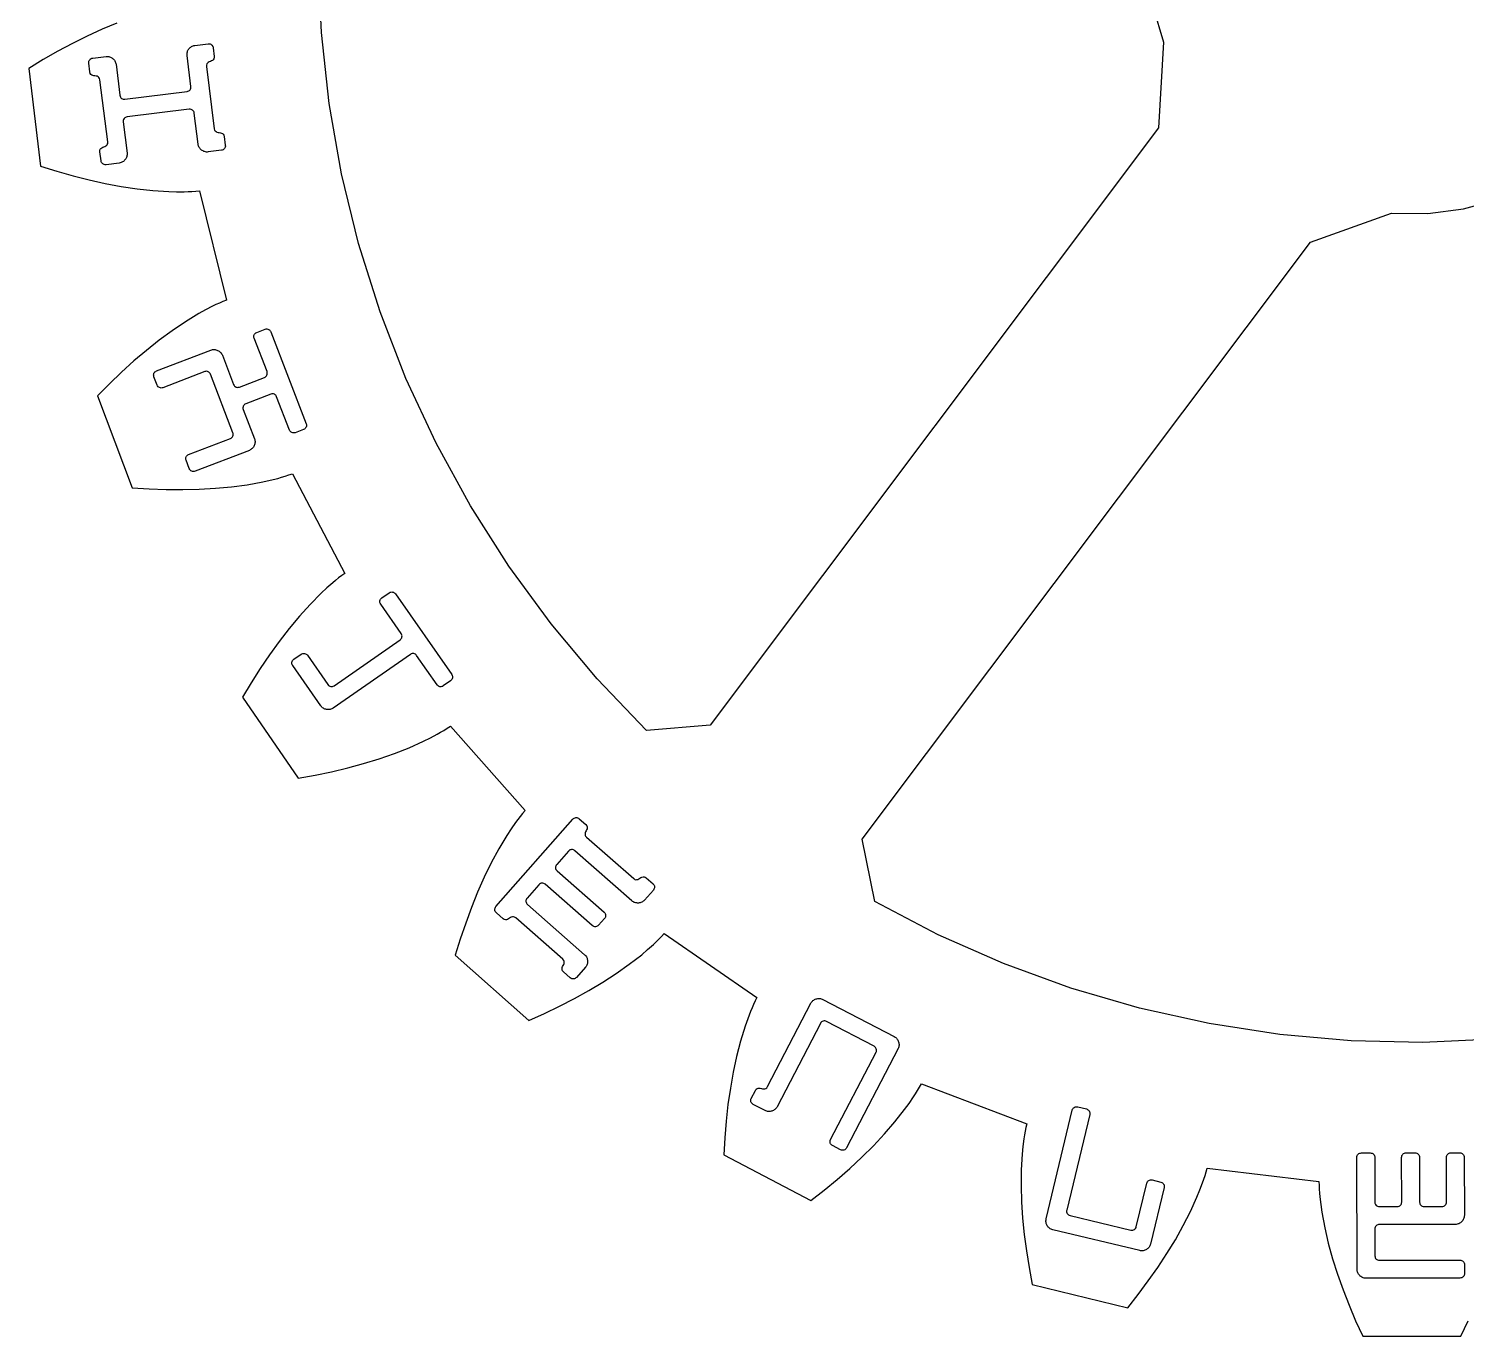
# Model space of a CAD drawing. Extents: x 6 to 255, y 30 to 363.
# Drawn here: x 5.64 to 48.81, y 112.88 to 152.15 of the extents above; entities that cross this region are included whole.
import ezdxf

# ---------------------------------------------------------------- set-up
doc = ezdxf.new("R2010")
doc.units = 0
doc.layers.add('Cut', color=7, linetype='CONTINUOUS')
doc.layers.add('Engrave', color=7, linetype='CONTINUOUS')

msp = doc.modelspace()

# ---------------------------------------------------------------- linework, layer by layer
at = {"layer": 'Cut', "color": 7}
for p, q in [((14.434179, 152.041339), (14.341346, 154.18732)), ((39.413091, 152.79256), (39.721784, 151.754269)), ((7.845237, 152.13692), (7.400449, 151.93413)), ((8.291829, 152.321234), (7.845237, 152.13692)), ((14.667614, 149.905723), (14.434179, 152.041339)), ((6.957463, 151.714213), (6.51673, 151.478074)), ((7.400449, 151.93413), (6.957463, 151.714213)), ((39.721784, 151.754269), (39.572168, 149.17702)), ((6.07825, 151.226164), (5.642024, 150.958479)), ((6.51673, 151.478074), (6.07825, 151.226164)), ((5.642024, 150.958479), (5.998936, 148.029274)), ((15.039397, 147.790386), (14.667614, 149.905723)), ((39.572168, 149.17702), (26.104127, 131.238569)), ((5.998936, 148.029274), (6.486536, 147.874702)), ((6.486536, 147.874702), (6.972784, 147.735451)), ((6.972784, 147.735451), (7.457229, 147.611973)), ((15.549078, 145.70389), (15.039397, 147.790386)), ((7.457229, 147.611973), (7.939872, 147.50472)), ((7.939872, 147.50472), (8.420262, 147.415041)), ((8.420262, 147.415041), (8.898398, 147.342938)), ((8.898398, 147.342938), (9.372929, 147.291113)), ((9.372929, 147.291113), (9.844306, 147.261369)), ((9.844306, 147.261369), (10.078192, 147.25597)), ((10.078192, 147.25597), (10.310275, 147.257354)), ((10.310275, 147.257354), (10.426091, 147.261415)), ((10.426091, 147.261415), (10.541006, 147.267276)), ((10.541006, 147.267276), (10.655921, 147.276297)), ((10.655921, 147.276297), (10.769935, 147.288457)), ((10.769935, 147.288457), (11.581098, 144.002338)), ((48.729757, 146.744435), (49.774808, 147.029695)), ((44.139919, 145.747595), (46.572962, 146.610132)), ((46.572962, 146.610132), (47.655867, 146.603833)), ((47.655867, 146.603833), (48.729757, 146.744435)), ((16.193953, 143.654798), (15.549078, 145.70389)), ((30.671426, 127.809144), (44.139919, 145.747595)), ((11.160194, 143.815771), (10.953347, 143.708968)), ((11.264294, 143.866244), (11.160194, 143.815771)), ((11.368844, 143.914462), (11.264294, 143.866244)), ((11.474746, 143.959978), (11.368844, 143.914462)), ((11.581098, 144.002338), (11.474746, 143.959978)), ((10.346325, 143.349353), (9.950207, 143.082568)), ((10.749204, 143.595405), (10.346325, 143.349353)), ((10.953347, 143.708968), (10.749204, 143.595405)), ((16.971769, 141.652574), (16.193953, 143.654798)), ((9.950207, 143.082568), (9.560848, 142.796858)), ((9.177347, 142.493573), (8.800155, 142.174064)), ((9.560848, 142.796858), (9.177347, 142.493573)), ((8.800155, 142.174064), (8.428371, 141.839234)), ((8.428371, 141.839234), (8.062897, 141.489533)), ((17.878921, 139.705779), (16.971769, 141.652574)), ((8.062897, 141.489533), (7.703731, 141.125861)), ((7.703731, 141.125861), (8.751033, 138.366998)), ((18.911352, 137.821622), (17.878921, 139.705779)), ((12.668508, 138.541402), (12.896986, 138.592327)), ((12.896986, 138.592327), (13.121859, 138.649107)), ((13.121859, 138.649107), (13.233169, 138.680653)), ((13.233169, 138.680653), (13.343577, 138.71445)), ((13.343577, 138.71445), (13.453084, 138.750052)), ((13.453084, 138.750052), (13.560789, 138.789258)), ((13.560789, 138.789258), (15.134898, 135.792907)), ((8.751033, 138.366998), (9.261617, 138.33365)), ((9.261617, 138.33365), (9.766792, 138.31473)), ((9.766792, 138.31473), (10.26701, 138.310669)), ((10.26701, 138.310669), (10.76137, 138.32239)), ((10.76137, 138.32239), (11.24942, 138.349879)), ((11.24942, 138.349879), (11.730711, 138.394943)), ((11.730711, 138.394943), (12.203891, 138.458034)), ((12.203891, 138.458034), (12.668508, 138.541402)), ((20.064557, 136.010022), (18.911352, 137.821622)), ((21.334029, 134.277285), (20.064557, 136.010022)), ((14.859552, 135.585157), (14.770775, 135.511251)), ((14.949682, 135.656811), (14.859552, 135.585157)), ((15.041614, 135.72621), (14.949682, 135.656811)), ((15.134898, 135.792907), (15.041614, 135.72621)), ((14.424678, 135.198502), (14.0921, 134.863672)), ((14.595924, 135.358032), (14.424678, 135.198502)), ((14.770775, 135.511251), (14.595924, 135.358032)), ((14.0921, 134.863672), (13.77169, 134.509915)), ((13.77169, 134.509915), (13.461645, 134.139033)), ((22.71391, 132.63107), (21.334029, 134.277285)), ((13.461645, 134.139033), (13.161965, 133.752828)), ((13.161965, 133.752828), (12.872199, 133.352203)), ((12.872199, 133.352203), (12.591445, 132.938059)), ((12.591445, 132.938059), (12.320606, 132.511296)), ((24.198791, 131.079042), (22.71391, 132.63107)), ((12.320606, 132.511296), (12.05833, 132.072367)), ((12.05833, 132.072367), (13.736088, 129.64428)), ((17.497188, 130.751066), (17.706739, 130.854715)), ((17.706739, 130.854715), (17.912234, 130.963773)), ((17.912234, 130.963773), (18.012728, 131.021003)), ((18.012728, 131.021003), (18.11187, 131.080038)), ((18.11187, 131.080038), (18.20921, 131.141327)), ((18.20921, 131.141327), (18.304296, 131.205318)), ((18.304296, 131.205318), (20.55032, 128.672232)), ((26.104127, 131.238569), (24.198791, 131.079042)), ((16.165526, 130.225613), (16.622031, 130.384241)), ((16.622031, 130.384241), (17.066369, 130.558641)), ((17.066369, 130.558641), (17.497188, 130.751066)), ((14.734271, 129.836255), (15.220969, 129.95207)), ((15.220969, 129.95207), (15.698205, 130.081406)), ((15.698205, 130.081406), (16.165526, 130.225613)), ((13.736088, 129.64428), (14.23901, 129.733958)), ((14.23901, 129.733958), (14.734271, 129.836255)), ((20.55032, 128.672232), (20.475513, 128.585708)), ((20.263709, 128.311715), (20.130768, 128.121091)), ((20.332658, 128.404547), (20.263709, 128.311715)), ((20.402959, 128.49603), (20.332658, 128.404547)), ((20.475513, 128.585708), (20.402959, 128.49603)), ((20.002784, 127.92551), (19.760336, 127.520828)), ((20.130768, 128.121091), (20.002784, 127.92551)), ((31.049968, 125.934905), (30.671426, 127.809144)), ((19.760336, 127.520828), (19.533209, 127.100376)), ((19.533209, 127.100376), (19.321405, 126.666403)), ((19.321405, 126.666403), (19.12267, 126.219811)), ((19.12267, 126.219811), (18.937003, 125.761053)), ((18.937003, 125.761053), (18.763955, 125.29193)), ((32.954852, 124.942577), (31.049968, 125.934905)), ((18.763955, 125.29193), (18.602623, 124.81244)), ((18.602623, 124.81244), (18.453459, 124.323489)), ((24.485819, 124.728169), (24.568288, 124.809284)), ((24.568288, 124.809284), (24.648052, 124.891752)), ((24.648052, 124.891752), (24.725113, 124.976475)), ((24.725113, 124.976475), (27.511913, 123.054914)), ((34.920574, 124.076435), (32.954852, 124.942577)), ((23.677809, 124.052648), (24.050494, 124.342414)), ((24.050494, 124.342414), (24.22895, 124.493381)), ((24.22895, 124.493381), (24.401999, 124.648855)), ((24.401999, 124.648855), (24.485819, 124.728169)), ((18.453459, 124.323489), (20.66298, 122.367231)), ((23.28845, 123.776402), (23.677809, 124.052648)), ((36.938572, 123.340978), (34.920574, 124.076435)), ((22.463766, 123.262214), (22.882867, 123.513224)), ((22.882867, 123.513224), (23.28845, 123.776402)), ((22.031595, 123.02202), (22.463766, 123.262214)), ((27.511913, 123.054914), (27.460089, 122.952617)), ((39.000283, 122.738912), (36.938572, 123.340978)), ((21.130752, 122.574979), (21.586806, 122.793091)), ((21.586806, 122.793091), (22.031595, 123.02202)), ((27.320388, 122.635814), (27.236568, 122.419503)), ((27.364552, 122.742617), (27.320388, 122.635814)), ((27.411419, 122.848518), (27.364552, 122.742617)), ((27.460089, 122.952617), (27.411419, 122.848518)), ((41.097143, 122.272943), (39.000283, 122.738912)), ((20.66298, 122.367231), (21.130752, 122.574979)), ((27.159056, 122.198686), (27.020707, 121.747588)), ((27.236568, 122.419503), (27.159056, 122.198686)), ((43.22014, 121.945322), (41.097143, 122.272943)), ((27.020707, 121.747588), (26.900835, 121.285224)), ((45.359813, 121.75695), (43.22014, 121.945322)), ((47.507145, 121.709633), (45.359813, 121.75695)), ((49.653126, 121.802015), (47.507145, 121.709633)), ((26.900835, 121.285224), (26.798989, 120.812947)), ((26.798989, 120.812947), (26.712915, 120.331655)), ((32.395574, 120.364551), (32.450553, 120.465496)), ((32.450553, 120.465496), (35.615897, 119.266775)), ((26.712915, 120.331655), (26.642163, 119.842254)), ((32.084177, 119.877401), (32.214863, 120.069827)), ((32.214863, 120.069827), (32.277505, 120.167167)), ((32.277505, 120.167167), (32.337892, 120.265408)), ((32.337892, 120.265408), (32.395574, 120.364551)), ((26.642163, 119.842254), (26.586283, 119.345189)), ((31.65471, 119.317698), (31.946728, 119.68813)), ((31.946728, 119.68813), (32.084177, 119.877401)), ((26.586283, 119.345189), (26.544823, 118.840915)), ((31.34196, 118.956729), (31.65471, 119.317698)), ((35.615897, 119.266775), (35.589758, 119.155013)), ((26.544823, 118.840915), (26.516883, 118.330332)), ((31.011636, 118.603874), (31.34196, 118.956729)), ((35.529813, 118.813872), (35.500522, 118.583593)), ((35.547395, 118.928338), (35.529813, 118.813872)), ((35.567215, 119.041902), (35.547395, 118.928338)), ((35.589758, 119.155013), (35.567215, 119.041902)), ((26.516883, 118.330332), (29.130634, 116.960364)), ((30.664637, 118.259579), (31.011636, 118.603874)), ((35.47798, 118.350608), (35.451392, 117.879683)), ((35.500522, 118.583593), (35.47798, 118.350608)), ((29.925577, 117.594425), (30.302317, 117.923397)), ((30.302317, 117.923397), (30.664637, 118.259579)), ((35.451392, 117.879683), (35.445993, 117.401995)), ((41.001109, 117.82335), (41.0304, 117.934208)), ((41.0304, 117.934208), (44.390876, 117.527725)), ((29.534414, 117.273563), (29.925577, 117.594425)), ((40.815441, 117.275814), (40.896557, 117.493476)), ((40.896557, 117.493476), (40.933961, 117.603434)), ((40.933961, 117.603434), (40.969113, 117.712941)), ((40.969113, 117.712941), (41.001109, 117.82335)), ((44.390876, 117.527725), (44.392722, 117.413259)), ((29.130634, 116.960364), (29.534414, 117.273563)), ((35.445993, 117.401995), (35.459952, 116.919354)), ((40.532436, 116.629586), (40.727565, 117.059503)), ((40.727565, 117.059503), (40.815441, 117.275814)), ((44.392722, 117.413259), (44.397683, 117.298343)), ((44.397683, 117.298343), (44.405343, 117.182978)), ((44.405343, 117.182978), (44.415703, 117.067612)), ((44.415703, 117.067612), (44.44229, 116.836881)), ((35.459952, 116.919354), (35.49195, 116.431302)), ((40.315675, 116.204176), (40.532436, 116.629586)), ((44.44229, 116.836881), (44.476539, 116.6057)), ((44.476539, 116.6057), (44.563063, 116.141985)), ((35.49195, 116.431302), (35.540168, 115.939196)), ((40.079085, 115.782821), (40.315675, 116.204176)), ((44.563063, 116.141985), (44.672121, 115.676916)), ((35.540168, 115.939196), (35.605061, 115.443034)), ((39.824469, 115.365071), (40.079085, 115.782821)), ((35.605061, 115.443034), (35.685277, 114.944168)), ((39.553179, 114.951827), (39.824469, 115.365071)), ((44.672121, 115.676916), (44.801455, 115.211398)), ((35.685277, 114.944168), (35.779911, 114.441245)), ((39.265667, 114.542641), (39.553179, 114.951827)), ((44.801455, 115.211398), (44.948816, 114.744979)), ((35.779911, 114.441245), (38.646027, 113.736432)), ((38.963282, 114.137509), (39.265667, 114.542641)), ((44.948816, 114.744979), (45.113754, 114.27901)), ((38.646027, 113.736432), (38.963282, 114.137509)), ((45.113754, 114.27901), (45.295365, 113.813041)), ((45.295365, 113.813041), (45.492748, 113.34707)), ((45.492748, 113.34707), (45.705452, 112.882004)), ((48.656288, 112.883387), (48.868545, 113.348906)), ((45.705452, 112.882004), (48.656288, 112.883387))]:
    msp.add_line(p, q, dxfattribs=at)
at = {"layer": 'Engrave', "color": 5}
for p, q in [((10.631312, 151.651415), (11.031313, 151.701117)), ((11.181214, 151.584349), (11.214347, 151.317683)), ((7.447919, 151.120375), (7.447869, 151.120486)), ((7.481052, 150.85371), (7.447919, 151.120375)), ((7.564634, 151.270389), (7.964634, 151.320088)), ((10.513748, 150.418282), (10.39778, 151.351616)), ((8.264442, 151.086556), (8.380409, 150.153225)), ((10.980813, 151.017881), (11.212749, 149.151214)), ((8.012789, 148.753516), (7.780852, 150.620186)), ((8.53031, 150.036457), (10.396978, 150.268393)), ((10.463255, 149.735057), (8.596587, 149.50312)), ((10.729123, 148.684957), (10.613155, 149.618291)), ((8.47982, 149.35322), (8.595788, 148.419887)), ((11.51256, 148.917677), (11.545694, 148.651011)), ((7.812384, 148.187067), (7.77925, 148.453735)), ((8.362284, 148.120005), (7.962285, 148.070303)), ((11.428923, 148.501119), (11.028924, 148.451417)), ((12.489645, 143.030536), (12.740466, 143.126961)), ((12.914092, 143.049695), (13.974882, 140.290707)), ((9.479835, 141.873296), (11.110149, 142.500123)), ((12.7982, 141.85364), (12.41246, 142.856909)), ((11.457406, 142.345715), (11.794929, 141.467857)), ((9.40264, 141.69964), (9.402651, 141.699669)), ((9.499075, 141.448822), (9.40264, 141.69964)), ((10.926788, 141.853852), (9.672701, 141.371675)), ((11.775462, 140.020869), (11.100414, 141.776591)), ((11.968555, 141.390712), (12.721009, 141.680013)), ((12.913877, 141.178331), (12.161423, 140.88903)), ((13.473243, 140.097799), (13.087502, 141.101067)), ((12.084238, 140.715403), (12.421761, 139.837544)), ((13.897691, 140.117079), (13.64687, 140.020655)), ((10.444185, 139.365067), (11.698271, 139.847241)), ((12.267375, 139.490303), (10.637061, 138.863476)), ((10.463435, 138.940623), (10.366999, 139.19144)), ((16.24687, 135.058595), (16.467272, 135.212321)), ((16.654336, 135.178997), (18.345326, 132.754572)), ((16.828439, 133.989919), (16.213533, 134.87153)), ((14.811479, 132.419318), (16.795101, 133.802856)), ((13.568704, 133.026788), (13.568707, 133.02681)), ((14.4142, 131.814573), (13.568704, 133.026788)), ((13.602044, 133.213873), (13.822446, 133.367598)), ((14.00951, 133.334274), (14.624415, 132.452664)), ((17.102554, 133.362058), (14.78833, 131.747927)), ((17.904523, 132.447123), (17.289617, 133.328734)), ((18.311987, 132.567509), (18.091585, 132.413781)), ((19.674366, 125.789945), (21.981146, 128.41332)), ((22.170767, 128.425494), (22.372566, 128.248051)), ((22.396921, 127.868808), (23.809508, 126.626695)), ((21.852411, 127.453036), (21.497522, 127.049438)), ((23.757316, 125.956934), (22.042032, 127.465212)), ((21.509698, 126.859819), (22.922285, 125.617706)), ((24.188751, 126.65106), (24.390549, 126.473617)), ((20.965188, 126.444042), (20.610299, 126.040447)), ((22.567396, 125.214108), (21.154809, 126.456221)), ((24.402726, 126.283996), (24.136559, 125.981299)), ((20.622476, 125.850825), (22.337759, 124.342552)), ((19.888342, 125.422878), (19.686543, 125.600323)), ((19.686543, 125.600323), (19.686543, 125.600323)), ((21.680171, 124.205122), (20.267584, 125.447233)), ((22.934462, 125.428085), (22.757017, 125.226287)), ((22.362112, 123.963309), (22.095945, 123.660612)), ((21.906324, 123.648434), (21.704526, 123.825879)), ((27.827409, 120.38052), (29.128952, 122.883925)), ((29.491328, 122.9984), (31.637104, 121.88279)), ((29.419854, 122.278392), (28.11831, 119.774989)), ((31.031558, 121.591883), (29.60104, 122.335621)), ((29.725254, 118.78808), (31.088777, 121.410694)), ((31.751563, 121.520414), (30.202108, 118.540171)), ((27.341075, 120.027621), (27.465033, 120.26604)), ((27.755934, 119.660528), (27.398305, 119.846464)), ((27.398305, 119.846464), (27.398318, 119.846435)), ((36.19836, 116.406367), (36.98368, 119.672241)), ((37.145729, 119.771468), (37.407, 119.70864)), ((37.506222, 119.546593), (36.815141, 116.672623)), ((30.020918, 118.482936), (29.7825, 118.606894)), ((45.664866, 118.388049), (45.933584, 118.388313)), ((47.008333, 118.38984), (47.277049, 118.390105)), ((48.352045, 118.391726), (48.620764, 118.391991)), ((45.535572, 114.89453), (45.530703, 118.253495)), ((46.068138, 118.254148), (46.06999, 116.910562)), ((46.87602, 116.9117), (46.874168, 118.255286)), ((47.411605, 118.255942), (47.413457, 116.912356)), ((48.219735, 116.913587), (48.217883, 118.257173)), ((48.755318, 118.257826), (48.757964, 116.511166)), ((38.905291, 116.170007), (39.21942, 117.476355)), ((39.381467, 117.575582), (39.642737, 117.512757)), ((39.741959, 117.35071), (39.333593, 115.652455)), ((46.204423, 116.776355), (46.741855, 116.777149)), ((47.548135, 116.778239), (48.08557, 116.779033)), ((36.914354, 116.510576), (38.743244, 116.070796)), ((48.489639, 116.242058), (46.205544, 116.238751)), ((36.396795, 116.082261), (36.396795, 116.082271)), ((39.009494, 115.454005), (36.396795, 116.082261)), ((46.071382, 116.104197), (46.07244, 115.298046)), ((46.206994, 115.163881), (48.625447, 115.1674)), ((48.760004, 115.033238), (48.760268, 114.764522)), ((48.626103, 114.629968), (45.804671, 114.626219))]:
    msp.add_line(p, q, dxfattribs=at)
for points in [[(10.405411, 151.460455), (10.415331, 151.494126), (10.430629, 151.524233), (10.451306, 151.550778)], [(10.451306, 151.550778), (10.471983, 151.577323), (10.497431, 151.599524), (10.52765, 151.617382)], [(10.52765, 151.617382), (10.559258, 151.635414), (10.593812, 151.646758), (10.631312, 151.651415)], [(11.031313, 151.701117), (11.070201, 151.70595), (11.103785, 151.696724), (11.132065, 151.673439)], [(11.132065, 151.673439), (11.160344, 151.650157), (11.176727, 151.620461), (11.181214, 151.584349)], [(7.447869, 151.120486), (7.443036, 151.159377), (7.451566, 151.192875), (7.47346, 151.22098)], [(7.47346, 151.22098), (7.495354, 151.249086), (7.525745, 151.265556), (7.564634, 151.270389)], [(7.964634, 151.320088), (8.000747, 151.324568), (8.035638, 151.321852), (8.069306, 151.311939)], [(8.069306, 151.311939), (8.103149, 151.300632), (8.133343, 151.284639), (8.159888, 151.263959)], [(8.159888, 151.263959), (8.187994, 151.242066), (8.210976, 151.21601), (8.228834, 151.185791)], [(8.228834, 151.185791), (8.248081, 151.155745), (8.25995, 151.122666), (8.264442, 151.086556)], [(10.39778, 151.351616), (10.39312, 151.389116), (10.395663, 151.425396), (10.405411, 151.460455)], [(11.035068, 151.14309), (11.016828, 151.130954), (11.001801, 151.115689), (10.989986, 151.097296)], [(11.097058, 151.171961), (11.074137, 151.163477), (11.053474, 151.153853), (11.035068, 151.14309)], [(11.159057, 151.200809), (11.140817, 151.188673), (11.120151, 151.179057), (11.097058, 151.171961)], [(11.202314, 151.244261), (11.191886, 151.226037), (11.177467, 151.211552), (11.159057, 151.200809)], [(11.214347, 151.317683), (11.218318, 151.285737), (11.214307, 151.261263), (11.202314, 151.244261)], [(7.50912, 150.781039), (7.49455, 150.796156), (7.485194, 150.820379), (7.481052, 150.85371)], [(7.56378, 150.749749), (7.543297, 150.755676), (7.525077, 150.766106), (7.50912, 150.781039)], [(7.630952, 150.736944), (7.606825, 150.738178), (7.584435, 150.742447), (7.56378, 150.749749)], [(7.697865, 150.726228), (7.677387, 150.732137), (7.655083, 150.735709), (7.630952, 150.736944)], [(7.7507, 150.692597), (7.736129, 150.707713), (7.718517, 150.718924), (7.697865, 150.726228)], [(7.780852, 150.620186), (7.776711, 150.653518), (7.76666, 150.677655), (7.7507, 150.692597)], [(10.989986, 151.097296), (10.979729, 151.077686), (10.976671, 151.051215), (10.980813, 151.017881)], [(10.396978, 150.268393), (10.433091, 150.272873), (10.462703, 150.289947), (10.485814, 150.319614)], [(10.485814, 150.319614), (10.508923, 150.349282), (10.518235, 150.382172), (10.513748, 150.418282)], [(8.380409, 150.153225), (8.385242, 150.114335), (8.402406, 150.084029), (8.4319, 150.062306)], [(8.4319, 150.062306), (8.461395, 150.040586), (8.494198, 150.031969), (8.53031, 150.036457)], [(8.505413, 149.453712), (8.483519, 149.425606), (8.474988, 149.392109), (8.47982, 149.35322)], [(8.596587, 149.50312), (8.557699, 149.498287), (8.527308, 149.481818), (8.505413, 149.453712)], [(10.564006, 149.707381), (10.535728, 149.730664), (10.502144, 149.73989), (10.463255, 149.735057)], [(10.613155, 149.618291), (10.608669, 149.654401), (10.592286, 149.684098), (10.564006, 149.707381)], [(11.212749, 149.151214), (11.216547, 149.120658), (11.225734, 149.097825), (11.24031, 149.082716)], [(11.24031, 149.082716), (11.25627, 149.067776), (11.274576, 149.056652), (11.295229, 149.049344)], [(11.295229, 149.049344), (11.315883, 149.042024), (11.33836, 149.037058), (11.36266, 149.034448)], [(11.36266, 149.034448), (11.386964, 149.03182), (11.409441, 149.026854), (11.430091, 149.019552)], [(11.430091, 149.019552), (11.450745, 149.012249), (11.468357, 149.001039), (11.482926, 148.985921)], [(11.482926, 148.985921), (11.498886, 148.97098), (11.508764, 148.948232), (11.51256, 148.917677)], [(7.77925, 148.453735), (7.775109, 148.487067), (7.778252, 148.512844), (7.78868, 148.531065)], [(7.78868, 148.531065), (7.800501, 148.54945), (7.815529, 148.564715), (7.833762, 148.576862)], [(7.833762, 148.576862), (7.852172, 148.587604), (7.872924, 148.596526), (7.896018, 148.603629)], [(7.896018, 148.603629), (7.919123, 148.610703), (7.939789, 148.620318), (7.958017, 148.632477)], [(7.958017, 148.632477), (7.976427, 148.643219), (7.990847, 148.657703), (8.001274, 148.675929)], [(8.001274, 148.675929), (8.013089, 148.69433), (8.016927, 148.720192), (8.012789, 148.753516)], [(10.762641, 148.58546), (10.744783, 148.615679), (10.73361, 148.648845), (10.729123, 148.684957)], [(10.831328, 148.509377), (10.804783, 148.530053), (10.781888, 148.555414), (10.762641, 148.58546)], [(11.517759, 148.552343), (11.494649, 148.522674), (11.465037, 148.5056), (11.428923, 148.501119)], [(11.545694, 148.651011), (11.550181, 148.614899), (11.54087, 148.582009), (11.517759, 148.552343)], [(7.863874, 148.096153), (7.834379, 148.117874), (7.817216, 148.148178), (7.812384, 148.187067)], [(7.962285, 148.070303), (7.926172, 148.065823), (7.893368, 148.07444), (7.863874, 148.096153)], [(8.46149, 148.155687), (8.431442, 148.136447), (8.398373, 148.124553), (8.362284, 148.120005)], [(8.537575, 148.224376), (8.517071, 148.196441), (8.491709, 148.173545), (8.46149, 148.155687)], [(8.585554, 148.314958), (8.575634, 148.281288), (8.559641, 148.251093), (8.537575, 148.224376)], [(8.595788, 148.419887), (8.600276, 148.383775), (8.596864, 148.348799), (8.585554, 148.314958)], [(10.923993, 148.461657), (10.890322, 148.47157), (10.859434, 148.487476), (10.831328, 148.509377)], [(11.028924, 148.451417), (10.992811, 148.446937), (10.957834, 148.45035), (10.923993, 148.461657)], [(12.41246, 142.856909), (12.398398, 142.893486), (12.398601, 142.928053), (12.413068, 142.960609)], [(12.413068, 142.960609), (12.427541, 142.993164), (12.453066, 143.016473), (12.489645, 143.030536)], [(12.740466, 143.126961), (12.777019, 143.14109), (12.811837, 143.140208), (12.844917, 143.124315)], [(12.844917, 143.124315), (12.877975, 143.108528), (12.901033, 143.083655), (12.914092, 143.049695)], [(11.110149, 142.500123), (11.14414, 142.513105), (11.178657, 142.518873), (11.213702, 142.517427)], [(11.213702, 142.517427), (11.249271, 142.514622), (11.282429, 142.506376), (11.313178, 142.492688)], [(11.313178, 142.492688), (11.345733, 142.478224), (11.374318, 142.458476), (11.398933, 142.433443)], [(11.398933, 142.433443), (11.424856, 142.408923), (11.444346, 142.37968), (11.457406, 142.345715)], [(9.402651, 141.699669), (9.388588, 141.736246), (9.388791, 141.770812), (9.40326, 141.803367)], [(9.40326, 141.803367), (9.417732, 141.835923), (9.443258, 141.859233), (9.479835, 141.873296)], [(11.031239, 141.851206), (10.998182, 141.866993), (10.963365, 141.867875), (10.926788, 141.853852)], [(11.100414, 141.776591), (11.087354, 141.810555), (11.064296, 141.835426), (11.031239, 141.851206)], [(12.721009, 141.680013), (12.755, 141.692995), (12.779621, 141.716707), (12.794872, 141.751149)], [(12.794872, 141.751149), (12.810149, 141.785513), (12.811258, 141.819677), (12.7982, 141.85364)], [(9.570963, 141.372998), (9.537101, 141.386968), (9.513139, 141.412243), (9.499075, 141.448822)], [(9.672701, 141.371675), (9.63871, 141.358693), (9.604798, 141.359134), (9.570963, 141.372998)], [(11.794929, 141.467857), (11.80899, 141.431279), (11.832953, 141.406005), (11.866816, 141.392035)], [(11.866816, 141.392035), (11.900677, 141.378065), (11.93459, 141.377624), (11.968555, 141.390712)], [(13.018328, 141.175685), (12.985271, 141.191472), (12.950454, 141.192354), (12.913877, 141.178331)], [(13.087502, 141.101067), (13.074448, 141.135033), (13.05139, 141.159905), (13.018328, 141.175685)], [(12.084846, 140.819104), (12.070374, 140.786549), (12.070171, 140.751982), (12.084238, 140.715403)], [(12.161423, 140.88903), (12.124869, 140.874902), (12.099344, 140.851593), (12.084846, 140.819104)], [(11.698271, 139.847241), (11.732262, 139.860224), (11.756883, 139.883936), (11.772134, 139.918377)], [(11.772134, 139.918377), (11.787411, 139.952741), (11.78852, 139.986905), (11.775462, 140.020869)], [(13.54513, 140.021977), (13.511269, 140.035947), (13.487307, 140.061221), (13.473243, 140.097799)], [(13.64687, 140.020655), (13.612879, 140.007672), (13.578965, 140.008113), (13.54513, 140.021977)], [(13.971553, 140.188215), (13.956276, 140.153851), (13.931655, 140.130139), (13.897691, 140.117079)], [(13.974882, 140.290707), (13.987936, 140.256741), (13.986827, 140.222577), (13.971553, 140.188215)], [(12.355107, 139.548762), (12.330585, 139.522844), (12.301341, 139.503357), (12.267375, 139.490303)], [(12.412392, 139.633768), (12.399224, 139.601714), (12.38013, 139.573379), (12.355107, 139.548762)], [(12.437122, 139.73324), (12.435606, 139.698172), (12.427362, 139.665015), (12.412392, 139.633768)], [(12.421761, 139.837544), (12.434815, 139.803579), (12.439936, 139.768811), (12.437122, 139.73324)], [(10.366999, 139.19144), (10.352936, 139.228016), (10.353139, 139.262582), (10.367608, 139.295138)], [(10.367608, 139.295138), (10.382081, 139.327694), (10.407606, 139.351004), (10.444185, 139.365067)], [(10.535322, 138.864798), (10.501461, 138.878768), (10.477499, 138.904043), (10.463435, 138.940623)], [(10.637061, 138.863476), (10.60307, 138.850493), (10.569157, 138.850934), (10.535322, 138.864798)], [(16.467272, 135.212321), (16.499413, 135.234745), (16.533421, 135.242259), (16.569297, 135.234863)], [(16.569297, 135.234863), (16.605173, 135.227473), (16.633519, 135.20885), (16.654336, 135.178997)], [(16.213533, 134.87153), (16.191114, 134.903671), (16.18303, 134.937279), (16.189281, 134.972354)], [(16.189281, 134.972354), (16.195532, 135.007429), (16.214729, 135.036176), (16.24687, 135.058595)], [(16.795101, 133.802856), (16.824946, 133.823675), (16.843168, 133.852595), (16.849767, 133.889616)], [(16.849767, 133.889616), (16.856366, 133.92664), (16.849256, 133.960074), (16.828439, 133.989919)], [(13.568707, 133.02681), (13.546289, 133.058951), (13.538205, 133.092558), (13.544455, 133.127632)], [(13.544455, 133.127632), (13.550706, 133.162707), (13.569903, 133.191454), (13.602044, 133.213873)], [(13.822446, 133.367598), (13.854587, 133.390022), (13.888595, 133.397537), (13.924471, 133.390141)], [(13.924471, 133.390141), (13.960347, 133.382732), (13.988693, 133.36411), (14.00951, 133.334274)], [(17.204579, 133.3846), (17.168704, 133.391991), (17.134695, 133.384477), (17.102554, 133.362058)], [(17.289617, 133.328734), (17.268801, 133.358579), (17.240455, 133.377201), (17.204579, 133.3846)], [(18.366654, 132.654266), (18.360056, 132.617243), (18.341833, 132.588324), (18.311987, 132.567509)], [(18.345326, 132.754572), (18.366144, 132.724727), (18.373253, 132.691291), (18.366654, 132.654266)], [(14.624415, 132.452664), (14.646834, 132.42052), (14.676155, 132.401723), (14.712377, 132.396273)], [(14.712377, 132.396273), (14.7486, 132.390823), (14.781633, 132.398504), (14.811479, 132.419318)], [(17.992484, 132.390735), (17.956261, 132.396186), (17.926941, 132.414982), (17.904523, 132.447123)], [(18.091585, 132.413781), (18.06174, 132.392961), (18.028706, 132.38528), (17.992484, 132.390735)], [(14.490267, 131.74221), (14.460373, 131.760605), (14.435017, 131.784727), (14.4142, 131.814573)], [(14.58652, 131.706962), (14.553395, 131.712871), (14.521311, 131.72462), (14.490267, 131.74221)], [(14.690745, 131.70802), (14.656336, 131.701088), (14.621594, 131.700736), (14.58652, 131.706962)], [(14.78833, 131.747927), (14.758484, 131.727108), (14.725956, 131.713806), (14.690745, 131.70802)], [(21.981146, 128.41332), (22.007023, 128.442749), (22.038264, 128.458142), (22.07487, 128.459501)], [(22.07487, 128.459501), (22.111475, 128.460912), (22.143441, 128.449576), (22.170767, 128.425494)], [(22.372566, 128.248051), (22.39674, 128.226794), (22.409987, 128.205828), (22.412306, 128.185151)], [(22.354382, 127.998467), (22.348799, 127.977282), (22.347694, 127.95589), (22.351066, 127.934289)], [(22.351066, 127.934289), (22.356411, 127.912816), (22.371696, 127.890989), (22.396921, 127.868808)], [(22.381591, 128.061202), (22.370084, 128.039639), (22.361014, 128.018727), (22.354382, 127.998467)], [(22.408801, 128.123937), (22.40322, 128.102755), (22.39415, 128.081843), (22.381591, 128.061202)], [(22.412306, 128.185151), (22.416601, 128.164602), (22.415433, 128.144198), (22.408801, 128.123937)], [(21.946134, 127.499219), (21.909529, 127.497808), (21.878288, 127.482414), (21.852411, 127.453036)], [(22.042032, 127.465212), (22.014705, 127.489242), (21.982739, 127.500577), (21.946134, 127.499219)], [(21.497522, 127.049438), (21.471645, 127.020009), (21.459847, 126.987519), (21.462131, 126.951966)], [(21.462131, 126.951966), (21.464415, 126.916411), (21.480271, 126.885695), (21.509698, 126.859819)], [(23.809508, 126.626695), (23.83263, 126.606362), (23.854657, 126.595381), (23.875587, 126.593752)], [(23.875587, 126.593752), (23.897441, 126.593222), (23.918517, 126.597059), (23.938813, 126.605261)], [(23.938813, 126.605261), (23.959109, 126.613498), (23.979214, 126.624706), (23.99913, 126.638884)], [(23.99913, 126.638884), (24.019045, 126.653048), (24.039151, 126.664256), (24.059447, 126.672507)], [(24.059447, 126.672507), (24.079742, 126.680745), (24.100355, 126.684052), (24.121286, 126.682429)], [(24.121286, 126.682429), (24.14314, 126.6819), (24.165628, 126.671444), (24.188751, 126.65106)], [(21.058911, 126.490225), (21.022306, 126.488814), (20.991065, 126.47342), (20.965188, 126.444042)], [(21.154809, 126.456221), (21.127482, 126.480251), (21.095516, 126.491585), (21.058911, 126.490225)], [(24.390549, 126.473617), (24.417877, 126.449588), (24.432745, 126.418809), (24.435154, 126.381281)], [(24.435154, 126.381281), (24.437564, 126.34375), (24.426754, 126.311322), (24.402726, 126.283996)], [(19.638975, 125.69247), (19.63669, 125.728023), (19.648488, 125.760514), (19.674366, 125.789945)], [(19.686543, 125.600323), (19.657114, 125.626199), (19.641258, 125.656915), (19.638975, 125.69247)], [(20.610299, 126.040447), (20.584422, 126.011018), (20.572625, 125.978526), (20.574908, 125.942972)], [(20.574908, 125.942972), (20.577192, 125.907419), (20.593048, 125.876703), (20.622476, 125.850825)], [(23.84843, 125.904771), (23.815014, 125.915513), (23.784643, 125.932901), (23.757316, 125.956934)], [(23.950308, 125.893474), (23.916729, 125.891322), (23.88277, 125.895087), (23.84843, 125.904771)], [(24.051289, 125.919297), (24.019523, 125.904357), (23.985862, 125.895749), (23.950308, 125.893474)], [(24.136559, 125.981299), (24.11253, 125.953971), (24.084107, 125.933304), (24.051289, 125.919297)], [(19.957574, 125.387162), (19.936643, 125.388749), (19.913566, 125.400654), (19.888342, 125.422878)], [(20.019222, 125.400047), (19.999977, 125.390875), (19.979428, 125.386579), (19.957574, 125.387162)], [(20.077963, 125.435056), (20.059099, 125.419958), (20.039518, 125.408288), (20.019222, 125.400047)], [(20.135127, 125.471453), (20.115882, 125.46228), (20.096827, 125.450148), (20.077963, 125.435056)], [(20.196966, 125.481374), (20.176035, 125.482962), (20.155423, 125.479655), (20.135127, 125.471453)], [(20.267584, 125.447233), (20.24236, 125.469413), (20.21882, 125.480794), (20.196966, 125.481374)], [(22.666257, 125.180294), (22.629779, 125.176961), (22.596825, 125.188232), (22.567396, 125.214108)], [(22.757017, 125.226287), (22.732988, 125.198959), (22.702735, 125.183628), (22.666257, 125.180294)], [(22.922285, 125.617706), (22.949613, 125.593677), (22.964481, 125.562898), (22.96689, 125.525369)], [(22.96689, 125.525369), (22.9693, 125.487839), (22.95849, 125.455411), (22.934462, 125.428085)], [(22.337759, 124.342552), (22.365086, 124.318523), (22.385753, 124.290099), (22.39976, 124.257282)], [(21.660247, 123.889974), (21.656878, 123.911575), (21.657983, 123.932967), (21.663562, 123.954149)], [(21.663562, 123.954149), (21.670194, 123.974409), (21.67979, 123.99486), (21.692348, 124.015501)], [(21.723063, 124.13945), (21.719694, 124.161051), (21.705397, 124.182941), (21.680171, 124.205122)], [(21.692348, 124.015501), (21.704907, 124.03614), (21.713976, 124.057052), (21.719557, 124.078236)], [(21.719557, 124.078236), (21.726189, 124.098494), (21.727358, 124.118899), (21.723063, 124.13945)], [(22.412698, 124.05581), (22.403004, 124.021469), (22.386142, 123.990635), (22.362112, 123.963309)], [(22.39976, 124.257282), (22.414692, 124.225515), (22.422774, 124.192316), (22.424007, 124.157685)], [(22.424007, 124.157685), (22.427213, 124.123183), (22.423444, 124.089225), (22.412698, 124.05581)], [(21.704526, 123.825879), (21.679301, 123.84806), (21.664542, 123.869425), (21.660247, 123.889974)], [(22.005185, 123.61462), (21.968707, 123.611286), (21.935753, 123.622557), (21.906324, 123.648434)], [(22.095945, 123.660612), (22.071917, 123.633285), (22.041663, 123.617954), (22.005185, 123.61462)], [(29.128952, 122.883925), (29.145745, 122.916212), (29.167771, 122.943406), (29.195032, 122.96551)], [(29.195032, 122.96551), (29.22354, 122.986969), (29.253837, 123.002766), (29.285922, 123.012899)], [(29.285922, 123.012899), (29.319898, 123.023624), (29.354393, 123.027778), (29.389408, 123.025361)], [(29.389408, 123.025361), (29.42507, 123.024126), (29.459044, 123.015139), (29.491328, 122.9984)], [(29.499792, 122.345676), (29.464578, 122.335586), (29.437932, 122.313158), (29.419854, 122.278392)], [(29.60104, 122.335621), (29.568756, 122.352414), (29.535007, 122.355765), (29.499792, 122.345676)], [(31.637104, 121.88279), (31.669391, 121.865997), (31.696264, 121.843351), (31.717723, 121.81485)], [(31.717723, 121.81485), (31.739826, 121.787582), (31.755623, 121.757285), (31.765113, 121.723958)], [(31.096979, 121.512913), (31.085655, 121.548774), (31.063848, 121.575098), (31.031558, 121.591883)], [(31.088777, 121.410694), (31.105569, 121.44298), (31.108303, 121.477053), (31.096979, 121.512913)], [(31.778527, 121.622337), (31.777292, 121.586674), (31.768304, 121.5527), (31.751563, 121.520414)], [(31.765113, 121.723958), (31.77649, 121.691225), (31.780961, 121.657351), (31.778527, 121.622337)], [(27.330069, 119.924508), (27.319344, 119.958484), (27.323013, 119.992855), (27.341075, 120.027621)], [(27.465033, 120.26604), (27.479232, 120.293359), (27.495796, 120.311564), (27.514724, 120.320655)], [(27.514724, 120.320655), (27.534889, 120.329104), (27.555923, 120.333152), (27.577827, 120.3328)], [(27.577827, 120.3328), (27.599731, 120.332447), (27.62253, 120.329272), (27.646222, 120.323275)], [(27.646222, 120.323275), (27.669915, 120.31726), (27.692713, 120.314085), (27.714617, 120.31375)], [(27.714617, 120.31375), (27.736521, 120.313397), (27.756934, 120.317771), (27.775857, 120.326873)], [(27.775857, 120.326873), (27.796024, 120.335322), (27.813208, 120.353204), (27.827409, 120.38052)], [(27.398318, 119.846435), (27.363548, 119.864511), (27.340799, 119.890535), (27.330069, 119.924508)], [(27.856889, 119.631704), (27.821872, 119.634138), (27.78822, 119.643746), (27.755934, 119.660528)], [(27.95851, 119.645119), (27.926425, 119.634976), (27.892551, 119.630505), (27.856889, 119.631704)], [(28.05037, 119.694371), (28.023104, 119.672266), (27.992484, 119.655848), (27.95851, 119.645119)], [(28.11831, 119.774989), (28.101518, 119.742703), (28.078871, 119.71583), (28.05037, 119.694371)], [(36.98368, 119.672241), (36.992852, 119.710343), (37.013306, 119.738532), (37.045042, 119.75681)], [(37.045042, 119.75681), (37.076787, 119.775087), (37.110349, 119.779973), (37.145729, 119.771468)], [(37.407, 119.70864), (37.44238, 119.700138), (37.469889, 119.679849), (37.489526, 119.647772)], [(37.489526, 119.647772), (37.509164, 119.615699), (37.514729, 119.581973), (37.506222, 119.546593)], [(29.714248, 118.684967), (29.703523, 118.718943), (29.707192, 118.753314), (29.725254, 118.78808)], [(29.7825, 118.606894), (29.74773, 118.62497), (29.724979, 118.650994), (29.714248, 118.684967)], [(30.125, 118.473782), (30.090384, 118.461805), (30.05569, 118.464856), (30.020918, 118.482936)], [(30.202108, 118.540171), (30.185315, 118.507885), (30.159613, 118.485755), (30.125, 118.473782)], [(45.530703, 118.253495), (45.530649, 118.292683), (45.543897, 118.324893), (45.570449, 118.350123)], [(45.570449, 118.350123), (45.597004, 118.375356), (45.628477, 118.387998), (45.664866, 118.388049)], [(45.933584, 118.388313), (45.969972, 118.388366), (46.00148, 118.375116), (46.028109, 118.348562)], [(46.028109, 118.348562), (46.054744, 118.32201), (46.068087, 118.290539), (46.068138, 118.254148)], [(46.874168, 118.255286), (46.874115, 118.294474), (46.887364, 118.326684), (46.913916, 118.351915)], [(46.913916, 118.351915), (46.940471, 118.377147), (46.971943, 118.389789), (47.008333, 118.38984)], [(47.277049, 118.390105), (47.313438, 118.390157), (47.344948, 118.376907), (47.371579, 118.350354)], [(47.371579, 118.350354), (47.398214, 118.323802), (47.411556, 118.292331), (47.411605, 118.255942)], [(48.217883, 118.257173), (48.217828, 118.296361), (48.231077, 118.32857), (48.257629, 118.353801)], [(48.257629, 118.353801), (48.284186, 118.37903), (48.315658, 118.391672), (48.352045, 118.391726)], [(48.620764, 118.391991), (48.657151, 118.392044), (48.688661, 118.378794), (48.715292, 118.35224)], [(48.715292, 118.35224), (48.741925, 118.325688), (48.755267, 118.294217), (48.755318, 118.257826)], [(39.21942, 117.476355), (39.228574, 117.514457), (39.249028, 117.542647), (39.280779, 117.560924)], [(39.280779, 117.560924), (39.312524, 117.579202), (39.346086, 117.584088), (39.381467, 117.575582)], [(39.642737, 117.512757), (39.678117, 117.504255), (39.705626, 117.483965), (39.725264, 117.451887)], [(39.725264, 117.451887), (39.744903, 117.419816), (39.750468, 117.38609), (39.741959, 117.35071)], [(36.815141, 116.672623), (36.805968, 116.634521), (36.810687, 116.600279), (36.829296, 116.569896)], [(36.829296, 116.569896), (36.847899, 116.539511), (36.876252, 116.519738), (36.914354, 116.510576)], [(46.06999, 116.910562), (46.070045, 116.871374), (46.082647, 116.839188), (46.107797, 116.814003)], [(46.107797, 116.814003), (46.133027, 116.788848), (46.165236, 116.776299), (46.204423, 116.776355)], [(46.741855, 116.777149), (46.781043, 116.777205), (46.813214, 116.790547), (46.838367, 116.817175)], [(46.838367, 116.817175), (46.86352, 116.843805), (46.876071, 116.875313), (46.87602, 116.9117)], [(47.413457, 116.912356), (47.413512, 116.873166), (47.426196, 116.84101), (47.45151, 116.815887)], [(47.45151, 116.815887), (47.476742, 116.790732), (47.508951, 116.778183), (47.548135, 116.778239)], [(48.08557, 116.779033), (48.124759, 116.779091), (48.15693, 116.792434), (48.182085, 116.819062)], [(48.182085, 116.819062), (48.207238, 116.845689), (48.219788, 116.877198), (48.219735, 116.913587)], [(36.19373, 116.297359), (36.187979, 116.333291), (36.189523, 116.369627), (36.19836, 116.406367)], [(36.229208, 116.202461), (36.211639, 116.231156), (36.199813, 116.262788), (36.19373, 116.297359)], [(36.297602, 116.127716), (36.269576, 116.148849), (36.246778, 116.173764), (36.229208, 116.202461)], [(38.846463, 116.086989), (38.877174, 116.106954), (38.896783, 116.134627), (38.905291, 116.170007)], [(46.11113, 116.200826), (46.084575, 116.175593), (46.071326, 116.143384), (46.071382, 116.104197)], [(46.205544, 116.238751), (46.169155, 116.238696), (46.137684, 116.226054), (46.11113, 116.200826)], [(48.592478, 116.263198), (48.560308, 116.249158), (48.526028, 116.242111), (48.489639, 116.242058)], [(48.676366, 116.322105), (48.652609, 116.298279), (48.624646, 116.278643), (48.592478, 116.263198)], [(48.735025, 116.408264), (48.721072, 116.376054), (48.701519, 116.347334), (48.676366, 116.322105)], [(48.757964, 116.511166), (48.758013, 116.474775), (48.750367, 116.440475), (48.735025, 116.408264)], [(36.396795, 116.082271), (36.360053, 116.091108), (36.326989, 116.106256), (36.297602, 116.127716)], [(38.743244, 116.070796), (38.781346, 116.061642), (38.815752, 116.067039), (38.846463, 116.086989)], [(39.11442, 115.45038), (39.07985, 115.444295), (39.044874, 115.445503), (39.009494, 115.454005)], [(39.209813, 115.48789), (39.181118, 115.470322), (39.14932, 115.457818), (39.11442, 115.45038)], [(39.28709, 115.557835), (39.265957, 115.529811), (39.240198, 115.506495), (39.209813, 115.48789)], [(39.333593, 115.652455), (39.325091, 115.617074), (39.30959, 115.585534), (39.28709, 115.557835)], [(46.07244, 115.298046), (46.072497, 115.258858), (46.08514, 115.226685), (46.110368, 115.201529)], [(45.556712, 114.787493), (45.542671, 114.821065), (45.535625, 114.856744), (45.535572, 114.89453)], [(46.110368, 115.201529), (46.135597, 115.176374), (46.167806, 115.163825), (46.206994, 115.163881)], [(48.625447, 115.1674), (48.661836, 115.167455), (48.693346, 115.154205), (48.719978, 115.127652)], [(48.719978, 115.127652), (48.746611, 115.1011), (48.759953, 115.069629), (48.760004, 115.033238)], [(45.613518, 114.703604), (45.58969, 114.727362), (45.570754, 114.755325), (45.556712, 114.787493)], [(45.697573, 114.647041), (45.665363, 114.660994), (45.637345, 114.679848), (45.613518, 114.703604)], [(45.804671, 114.626219), (45.766884, 114.626162), (45.731184, 114.633103), (45.697573, 114.647041)], [(48.722616, 114.669997), (48.697462, 114.643367), (48.665292, 114.630024), (48.626103, 114.629968)], [(48.760268, 114.764522), (48.760318, 114.728133), (48.747767, 114.696624), (48.722616, 114.669997)]]:
    msp.add_open_spline(points, degree=3, dxfattribs=at)

doc.saveas('drawing.dxf')
